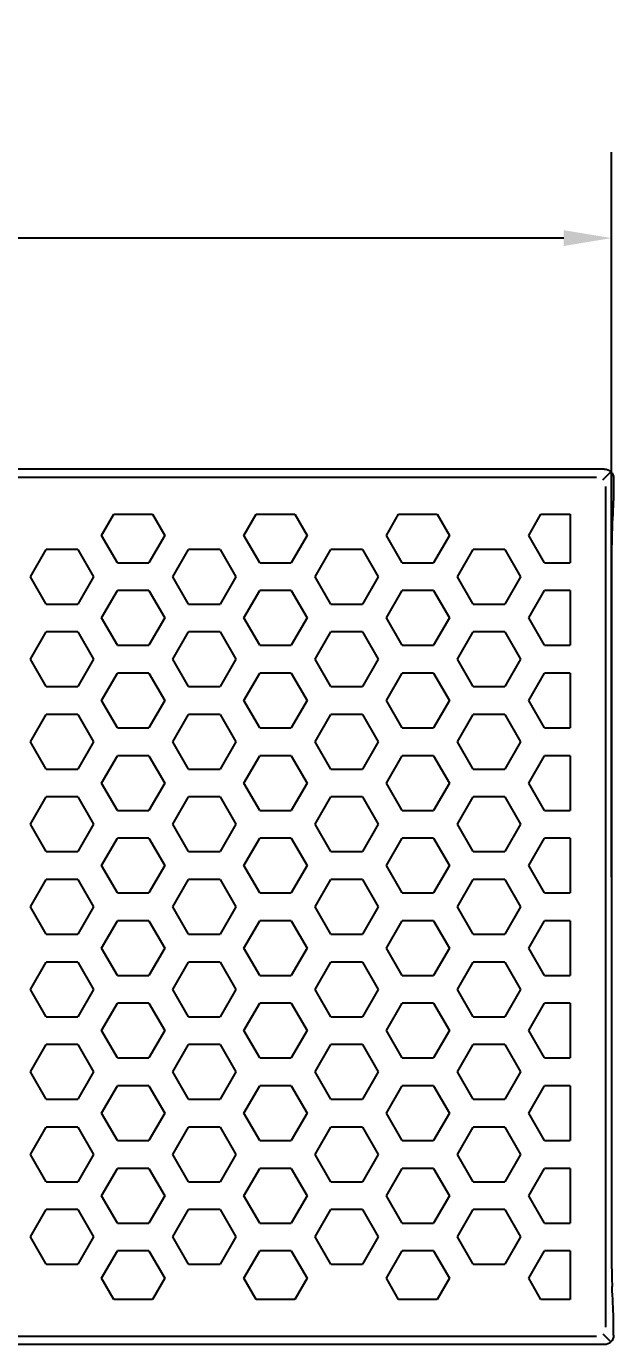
# Model space of a CAD drawing. Header units: inches. Extents: x 0.1 to 21.8, y 1.5 to 18.3.
# Drawn here: x 16.393 to 17.627, y 10.538 to 13.305 of the extents above; entities that cross this region are included whole.
import ezdxf

# ---------------------------------------------------------------- set-up
doc = ezdxf.new("R2010")
doc.units = ezdxf.units.IN
doc.header["$MEASUREMENT"] = 0
doc.layers.get('Defpoints').update_dxf_attribs({"color": 1})
doc.layers.add('Honeycomb', color=7, linetype='Continuous', true_color=0xffffff)
doc.styles.get("Standard").update_dxf_attribs({"font": 'Arial.ttf'})
doc.dimstyles.new('.1 DIM', dxfattribs={"dimscale": 0, "dimtxt": 0.15, "dimasz": 0.1, "dimexe": 0.18, "dimexo": 0.0625, "dimgap": 0.09, "dimtad": 0, "dimtih": 1, "dimtoh": 1, "dimdec": 5, "dimzin": 0, "dimdsep": 46, "dimlunit": 4, "dimtxsty": 'Standard', "dimcen": 0.09, "dimadec": 0, "dimazin": 0, "dimtfac": 1, "dimtdec": 5, "dimtofl": 0, "dimtmove": 0, "dimatfit": 3, "dimfxl": 1, "dimtolj": 1, "dimtzin": 0, "dimarcsym": 0})

# ---------------------------------------------------------------- blocks, each defined once
blk = doc.blocks.new('*D34')
at = {"layer": 'Defpoints', "color": 0, "lineweight": -2, "transparency": 16777216}
for p, q in [((5.7391, 11.5196), (5.7391, 13.0407)), ((17.6225, 11.5196), (17.6225, 13.0407)), ((5.8391, 12.8607), (11.0229, 12.8607)), ((17.5225, 12.8607), (12.3387, 12.8607))]:
    blk.add_line(p, q, dxfattribs=at)
at = {"layer": 'Defpoints', "color": 0, "transparency": 16777216}
for p in [(17.6225, 12.8607), (5.7391, 11.4571), (17.6225, 11.4571)]:
    blk.add_point(p, dxfattribs=at)
for points in [[(5.8391, 12.8773), (5.8391, 12.844), (5.7391, 12.8607)], [(17.5225, 12.8773), (17.5225, 12.844), (17.6225, 12.8607)]]:
    blk.add_solid(points, dxfattribs=at)
at = {"layer": 'Defpoints', "color": 0, "transparency": 16777216, "char_height": 0.15, "attachment_point": 5}
for s, insert in [('\\A1;11{\\H1x;\\S7/8;}"', (11.6808, 13.125)), ('\\A1;[301.84 mm]', (11.6808, 12.6752))]:
    blk.add_mtext(s, dxfattribs=dict(at, insert=insert))

msp = doc.modelspace()

# ---------------------------------------------------------------- linework, layer by layer
at = {"layer": 'Honeycomb', "color": 250, "linetype": 'Continuous'}
for p, q in [((17.607626, 12.375964), (5.753976, 12.375964)), ((17.60482, 12.353481), (17.62154, 12.370201)), ((5.770691, 12.358748), (17.590911, 12.358748)), ((17.627303, 12.356287), (17.627303, 12.32102)), ((17.610086, 12.339572), (17.610086, 10.574601)), ((16.551228, 12.236569), (16.576987, 12.281185)), ((16.576987, 12.281185), (16.658052, 12.281185)), ((16.658052, 12.281185), (16.683811, 12.236569)), ((16.850423, 12.236569), (16.876182, 12.281185)), ((16.876182, 12.281185), (16.957247, 12.281185)), ((16.957247, 12.281185), (16.983006, 12.236569)), ((17.149618, 12.236569), (17.175377, 12.281185)), ((17.175377, 12.281185), (17.256442, 12.281185)), ((17.256442, 12.281185), (17.282201, 12.236569)), ((17.448813, 12.236569), (17.474572, 12.281185)), ((17.474572, 12.281185), (17.536148, 12.281185)), ((17.536148, 12.281185), (17.536148, 12.179158)), ((16.584374, 12.179158), (16.551228, 12.236569)), ((16.683811, 12.236569), (16.650665, 12.179158)), ((16.883569, 12.179158), (16.850423, 12.236569)), ((16.983006, 12.236569), (16.949861, 12.179158)), ((17.182764, 12.179158), (17.149618, 12.236569)), ((17.282201, 12.236569), (17.249056, 12.179158)), ((17.481959, 12.179158), (17.448813, 12.236569)), ((16.40163, 12.149959), (16.434776, 12.20737)), ((16.501068, 12.20737), (16.434776, 12.20737)), ((16.501068, 12.20737), (16.534214, 12.149959)), ((16.700825, 12.149959), (16.733971, 12.20737)), ((16.800263, 12.20737), (16.733971, 12.20737)), ((16.800263, 12.20737), (16.833409, 12.149959)), ((17.00002, 12.149959), (17.033166, 12.20737)), ((17.099458, 12.20737), (17.033166, 12.20737)), ((17.099458, 12.20737), (17.132604, 12.149959)), ((17.299215, 12.149959), (17.332361, 12.20737)), ((17.398653, 12.20737), (17.332361, 12.20737)), ((17.398653, 12.20737), (17.431799, 12.149959)), ((16.584374, 12.179158), (16.650665, 12.179158)), ((16.883569, 12.179158), (16.949861, 12.179158)), ((17.182764, 12.179158), (17.249056, 12.179158)), ((17.481959, 12.179158), (17.536148, 12.179158)), ((16.434776, 12.092549), (16.40163, 12.149959)), ((16.534214, 12.149959), (16.501068, 12.092549)), ((16.733971, 12.092549), (16.700825, 12.149959)), ((16.833409, 12.149959), (16.800263, 12.092549)), ((17.033166, 12.092549), (17.00002, 12.149959)), ((17.132604, 12.149959), (17.099458, 12.092549)), ((17.332361, 12.092549), (17.299215, 12.149959)), ((17.431799, 12.149959), (17.398653, 12.092549)), ((16.551228, 12.06335), (16.584374, 12.120761)), ((16.650665, 12.120761), (16.584374, 12.120761)), ((16.650665, 12.120761), (16.683811, 12.06335)), ((16.850423, 12.06335), (16.883569, 12.120761)), ((16.949861, 12.120761), (16.883569, 12.120761)), ((16.949861, 12.120761), (16.983006, 12.06335)), ((17.149618, 12.06335), (17.182764, 12.120761)), ((17.249056, 12.120761), (17.182764, 12.120761)), ((17.249056, 12.120761), (17.282201, 12.06335)), ((17.448813, 12.06335), (17.481959, 12.120761)), ((17.536148, 12.120761), (17.481959, 12.120761)), ((17.536148, 12.120761), (17.536148, 12.00594)), ((17.622458, 12.126781), (17.622458, 10.787392)), ((16.434776, 12.092549), (16.501068, 12.092549)), ((16.733971, 12.092549), (16.800263, 12.092549)), ((17.033166, 12.092549), (17.099458, 12.092549)), ((17.332361, 12.092549), (17.398653, 12.092549)), ((16.584374, 12.00594), (16.551228, 12.06335)), ((16.683811, 12.06335), (16.650665, 12.00594)), ((16.883569, 12.00594), (16.850423, 12.06335)), ((16.983006, 12.06335), (16.949861, 12.00594)), ((17.182764, 12.00594), (17.149618, 12.06335)), ((17.282201, 12.06335), (17.249056, 12.00594)), ((17.481959, 12.00594), (17.448813, 12.06335)), ((16.40163, 11.976741), (16.434776, 12.034152)), ((16.501068, 12.034152), (16.434776, 12.034152)), ((16.501068, 12.034152), (16.534214, 11.976741)), ((16.700825, 11.976741), (16.733971, 12.034152)), ((16.800263, 12.034152), (16.733971, 12.034152)), ((16.800263, 12.034152), (16.833409, 11.976741)), ((17.00002, 11.976741), (17.033166, 12.034152)), ((17.099458, 12.034152), (17.033166, 12.034152)), ((17.099458, 12.034152), (17.132604, 11.976741)), ((17.299215, 11.976741), (17.332361, 12.034152)), ((17.398653, 12.034152), (17.332361, 12.034152)), ((17.398653, 12.034152), (17.431799, 11.976741)), ((16.584374, 12.00594), (16.650665, 12.00594)), ((16.883569, 12.00594), (16.949861, 12.00594)), ((17.182764, 12.00594), (17.249056, 12.00594)), ((17.481959, 12.00594), (17.536148, 12.00594)), ((16.434776, 11.919331), (16.40163, 11.976741)), ((16.534214, 11.976741), (16.501068, 11.919331)), ((16.733971, 11.919331), (16.700825, 11.976741)), ((16.833409, 11.976741), (16.800263, 11.919331)), ((17.033166, 11.919331), (17.00002, 11.976741)), ((17.132604, 11.976741), (17.099458, 11.919331)), ((17.332361, 11.919331), (17.299215, 11.976741)), ((17.431799, 11.976741), (17.398653, 11.919331)), ((16.551228, 11.890132), (16.584374, 11.947543)), ((16.650665, 11.947543), (16.584374, 11.947543)), ((16.650665, 11.947543), (16.683811, 11.890132)), ((16.850423, 11.890132), (16.883569, 11.947543)), ((16.949861, 11.947543), (16.883569, 11.947543)), ((16.949861, 11.947543), (16.983006, 11.890132)), ((17.149618, 11.890132), (17.182764, 11.947543)), ((17.249056, 11.947543), (17.182764, 11.947543)), ((17.249056, 11.947543), (17.282201, 11.890132)), ((17.448813, 11.890132), (17.481959, 11.947543)), ((17.536148, 11.947543), (17.481959, 11.947543)), ((17.536148, 11.947543), (17.536148, 11.832722)), ((16.434776, 11.919331), (16.501068, 11.919331)), ((16.733971, 11.919331), (16.800263, 11.919331)), ((17.033166, 11.919331), (17.099458, 11.919331)), ((17.332361, 11.919331), (17.398653, 11.919331)), ((16.584374, 11.832722), (16.551228, 11.890132)), ((16.683811, 11.890132), (16.650665, 11.832722)), ((16.883569, 11.832722), (16.850423, 11.890132)), ((16.983006, 11.890132), (16.949861, 11.832722)), ((17.182764, 11.832722), (17.149618, 11.890132)), ((17.282201, 11.890132), (17.249056, 11.832722)), ((17.481959, 11.832722), (17.448813, 11.890132)), ((16.40163, 11.803523), (16.434776, 11.860933)), ((16.501068, 11.860933), (16.434776, 11.860933)), ((16.501068, 11.860933), (16.534214, 11.803523)), ((16.700825, 11.803523), (16.733971, 11.860933)), ((16.800263, 11.860933), (16.733971, 11.860933)), ((16.800263, 11.860933), (16.833409, 11.803523)), ((17.00002, 11.803523), (17.033166, 11.860933)), ((17.099458, 11.860933), (17.033166, 11.860933)), ((17.099458, 11.860933), (17.132604, 11.803523)), ((17.299215, 11.803523), (17.332361, 11.860933)), ((17.398653, 11.860933), (17.332361, 11.860933)), ((17.398653, 11.860933), (17.431799, 11.803523)), ((16.584374, 11.832722), (16.650665, 11.832722)), ((16.883569, 11.832722), (16.949861, 11.832722)), ((17.182764, 11.832722), (17.249056, 11.832722)), ((17.481959, 11.832722), (17.536148, 11.832722)), ((16.434776, 11.746113), (16.40163, 11.803523)), ((16.534214, 11.803523), (16.501068, 11.746113)), ((16.733971, 11.746113), (16.700825, 11.803523)), ((16.833409, 11.803523), (16.800263, 11.746113)), ((17.033166, 11.746113), (17.00002, 11.803523)), ((17.132604, 11.803523), (17.099458, 11.746113)), ((17.332361, 11.746113), (17.299215, 11.803523)), ((17.431799, 11.803523), (17.398653, 11.746113)), ((16.551228, 11.716914), (16.584374, 11.774324)), ((16.650665, 11.774324), (16.584374, 11.774324)), ((16.650665, 11.774324), (16.683811, 11.716914)), ((16.850423, 11.716914), (16.883569, 11.774324)), ((16.949861, 11.774324), (16.883569, 11.774324)), ((16.949861, 11.774324), (16.983006, 11.716914)), ((17.149618, 11.716914), (17.182764, 11.774324)), ((17.249056, 11.774324), (17.182764, 11.774324)), ((17.249056, 11.774324), (17.282201, 11.716914)), ((17.448813, 11.716914), (17.481959, 11.774324)), ((17.536148, 11.774324), (17.481959, 11.774324)), ((17.536148, 11.774324), (17.536148, 11.659504)), ((16.434776, 11.746113), (16.501068, 11.746113)), ((16.733971, 11.746113), (16.800263, 11.746113)), ((17.033166, 11.746113), (17.099458, 11.746113)), ((17.332361, 11.746113), (17.398653, 11.746113)), ((16.584374, 11.659504), (16.551228, 11.716914)), ((16.683811, 11.716914), (16.650665, 11.659504)), ((16.883569, 11.659504), (16.850423, 11.716914)), ((16.983006, 11.716914), (16.949861, 11.659504)), ((17.182764, 11.659504), (17.149618, 11.716914)), ((17.282201, 11.716914), (17.249056, 11.659504)), ((17.481959, 11.659504), (17.448813, 11.716914)), ((16.40163, 11.630305), (16.434776, 11.687715)), ((16.501068, 11.687715), (16.434776, 11.687715)), ((16.501068, 11.687715), (16.534214, 11.630305)), ((16.700825, 11.630305), (16.733971, 11.687715)), ((16.800263, 11.687715), (16.733971, 11.687715)), ((16.800263, 11.687715), (16.833409, 11.630305)), ((17.00002, 11.630305), (17.033166, 11.687715)), ((17.099458, 11.687715), (17.033166, 11.687715)), ((17.099458, 11.687715), (17.132604, 11.630305)), ((17.299215, 11.630305), (17.332361, 11.687715)), ((17.398653, 11.687715), (17.332361, 11.687715)), ((17.398653, 11.687715), (17.431799, 11.630305)), ((16.584374, 11.659504), (16.650665, 11.659504)), ((16.883569, 11.659504), (16.949861, 11.659504)), ((17.182764, 11.659504), (17.249056, 11.659504)), ((17.481959, 11.659504), (17.536148, 11.659504)), ((16.434776, 11.572894), (16.40163, 11.630305)), ((16.534214, 11.630305), (16.501068, 11.572894)), ((16.733971, 11.572894), (16.700825, 11.630305)), ((16.833409, 11.630305), (16.800263, 11.572894)), ((17.033166, 11.572894), (17.00002, 11.630305)), ((17.132604, 11.630305), (17.099458, 11.572894)), ((17.332361, 11.572894), (17.299215, 11.630305)), ((17.431799, 11.630305), (17.398653, 11.572894)), ((16.551228, 11.543696), (16.584374, 11.601106)), ((16.650665, 11.601106), (16.584374, 11.601106)), ((16.650665, 11.601106), (16.683811, 11.543696)), ((16.850423, 11.543696), (16.883569, 11.601106)), ((16.949861, 11.601106), (16.883569, 11.601106)), ((16.949861, 11.601106), (16.983006, 11.543696)), ((17.149618, 11.543696), (17.182764, 11.601106)), ((17.249056, 11.601106), (17.182764, 11.601106)), ((17.249056, 11.601106), (17.282201, 11.543696)), ((17.448813, 11.543696), (17.481959, 11.601106)), ((17.536148, 11.601106), (17.481959, 11.601106)), ((17.536148, 11.601106), (17.536148, 11.486285)), ((16.434776, 11.572894), (16.501068, 11.572894)), ((16.733971, 11.572894), (16.800263, 11.572894)), ((17.033166, 11.572894), (17.099458, 11.572894)), ((17.332361, 11.572894), (17.398653, 11.572894)), ((16.584374, 11.486285), (16.551228, 11.543696)), ((16.683811, 11.543696), (16.650665, 11.486285)), ((16.883569, 11.486285), (16.850423, 11.543696)), ((16.983006, 11.543696), (16.949861, 11.486285)), ((17.182764, 11.486285), (17.149618, 11.543696)), ((17.282201, 11.543696), (17.249056, 11.486285)), ((17.481959, 11.486285), (17.448813, 11.543696)), ((16.40163, 11.457087), (16.434776, 11.514497)), ((16.501068, 11.514497), (16.434776, 11.514497)), ((16.501068, 11.514497), (16.534214, 11.457087)), ((16.700825, 11.457087), (16.733971, 11.514497)), ((16.800263, 11.514497), (16.733971, 11.514497)), ((16.800263, 11.514497), (16.833409, 11.457087)), ((17.00002, 11.457087), (17.033166, 11.514497)), ((17.099458, 11.514497), (17.033166, 11.514497)), ((17.099458, 11.514497), (17.132604, 11.457087)), ((17.299215, 11.457087), (17.332361, 11.514497)), ((17.398653, 11.514497), (17.332361, 11.514497)), ((17.398653, 11.514497), (17.431799, 11.457087)), ((16.584374, 11.486285), (16.650665, 11.486285)), ((16.883569, 11.486285), (16.949861, 11.486285)), ((17.182764, 11.486285), (17.249056, 11.486285)), ((17.481959, 11.486285), (17.536148, 11.486285)), ((16.434776, 11.399676), (16.40163, 11.457087)), ((16.534214, 11.457087), (16.501068, 11.399676)), ((16.733971, 11.399676), (16.700825, 11.457087)), ((16.833409, 11.457087), (16.800263, 11.399676)), ((17.033166, 11.399676), (17.00002, 11.457087)), ((17.132604, 11.457087), (17.099458, 11.399676)), ((17.332361, 11.399676), (17.299215, 11.457087)), ((17.431799, 11.457087), (17.398653, 11.399676)), ((16.551228, 11.370478), (16.584374, 11.427888)), ((16.650665, 11.427888), (16.584374, 11.427888)), ((16.650665, 11.427888), (16.683811, 11.370478)), ((16.850423, 11.370478), (16.883569, 11.427888)), ((16.949861, 11.427888), (16.883569, 11.427888)), ((16.949861, 11.427888), (16.983006, 11.370478)), ((17.149618, 11.370478), (17.182764, 11.427888)), ((17.249056, 11.427888), (17.182764, 11.427888)), ((17.249056, 11.427888), (17.282201, 11.370478)), ((17.448813, 11.370478), (17.481959, 11.427888)), ((17.536148, 11.427888), (17.481959, 11.427888)), ((17.536148, 11.427888), (17.536148, 11.313067)), ((16.434776, 11.399676), (16.501068, 11.399676)), ((16.733971, 11.399676), (16.800263, 11.399676)), ((17.033166, 11.399676), (17.099458, 11.399676)), ((17.332361, 11.399676), (17.398653, 11.399676)), ((16.584374, 11.313067), (16.551228, 11.370478)), ((16.683811, 11.370478), (16.650665, 11.313067)), ((16.883569, 11.313067), (16.850423, 11.370478)), ((16.983006, 11.370478), (16.949861, 11.313067)), ((17.182764, 11.313067), (17.149618, 11.370478)), ((17.282201, 11.370478), (17.249056, 11.313067)), ((17.481959, 11.313067), (17.448813, 11.370478)), ((16.40163, 11.283868), (16.434776, 11.341279)), ((16.501068, 11.341279), (16.434776, 11.341279)), ((16.501068, 11.341279), (16.534214, 11.283868)), ((16.700825, 11.283868), (16.733971, 11.341279)), ((16.800263, 11.341279), (16.733971, 11.341279)), ((16.800263, 11.341279), (16.833409, 11.283868)), ((17.00002, 11.283868), (17.033166, 11.341279)), ((17.099458, 11.341279), (17.033166, 11.341279)), ((17.099458, 11.341279), (17.132604, 11.283868)), ((17.299215, 11.283868), (17.332361, 11.341279)), ((17.398653, 11.341279), (17.332361, 11.341279)), ((17.398653, 11.341279), (17.431799, 11.283868)), ((16.584374, 11.313067), (16.650665, 11.313067)), ((16.883569, 11.313067), (16.949861, 11.313067)), ((17.182764, 11.313067), (17.249056, 11.313067)), ((17.481959, 11.313067), (17.536148, 11.313067)), ((16.434776, 11.226458), (16.40163, 11.283868)), ((16.534214, 11.283868), (16.501068, 11.226458)), ((16.733971, 11.226458), (16.700825, 11.283868)), ((16.833409, 11.283868), (16.800263, 11.226458)), ((17.033166, 11.226458), (17.00002, 11.283868)), ((17.132604, 11.283868), (17.099458, 11.226458)), ((17.332361, 11.226458), (17.299215, 11.283868)), ((17.431799, 11.283868), (17.398653, 11.226458)), ((16.551228, 11.197259), (16.584374, 11.25467)), ((16.650665, 11.25467), (16.584374, 11.25467)), ((16.650665, 11.25467), (16.683811, 11.197259)), ((16.850423, 11.197259), (16.883569, 11.25467)), ((16.949861, 11.25467), (16.883569, 11.25467)), ((16.949861, 11.25467), (16.983006, 11.197259)), ((17.149618, 11.197259), (17.182764, 11.25467)), ((17.249056, 11.25467), (17.182764, 11.25467)), ((17.249056, 11.25467), (17.282201, 11.197259)), ((17.448813, 11.197259), (17.481959, 11.25467)), ((17.536148, 11.25467), (17.481959, 11.25467)), ((17.536148, 11.25467), (17.536148, 11.139849)), ((16.434776, 11.226458), (16.501068, 11.226458)), ((16.733971, 11.226458), (16.800263, 11.226458)), ((17.033166, 11.226458), (17.099458, 11.226458)), ((17.332361, 11.226458), (17.398653, 11.226458)), ((16.584374, 11.139849), (16.551228, 11.197259)), ((16.683811, 11.197259), (16.650665, 11.139849)), ((16.883569, 11.139849), (16.850423, 11.197259)), ((16.983006, 11.197259), (16.949861, 11.139849)), ((17.182764, 11.139849), (17.149618, 11.197259)), ((17.282201, 11.197259), (17.249056, 11.139849)), ((17.481959, 11.139849), (17.448813, 11.197259)), ((16.40163, 11.11065), (16.434776, 11.168061)), ((16.501068, 11.168061), (16.434776, 11.168061)), ((16.501068, 11.168061), (16.534214, 11.11065)), ((16.700825, 11.11065), (16.733971, 11.168061)), ((16.800263, 11.168061), (16.733971, 11.168061)), ((16.800263, 11.168061), (16.833409, 11.11065)), ((17.00002, 11.11065), (17.033166, 11.168061)), ((17.099458, 11.168061), (17.033166, 11.168061)), ((17.099458, 11.168061), (17.132604, 11.11065)), ((17.299215, 11.11065), (17.332361, 11.168061)), ((17.398653, 11.168061), (17.332361, 11.168061)), ((17.398653, 11.168061), (17.431799, 11.11065)), ((16.584374, 11.139849), (16.650665, 11.139849)), ((16.883569, 11.139849), (16.949861, 11.139849)), ((17.182764, 11.139849), (17.249056, 11.139849)), ((17.481959, 11.139849), (17.536148, 11.139849)), ((16.434776, 11.05324), (16.40163, 11.11065)), ((16.534214, 11.11065), (16.501068, 11.05324)), ((16.733971, 11.05324), (16.700825, 11.11065)), ((16.833409, 11.11065), (16.800263, 11.05324)), ((17.033166, 11.05324), (17.00002, 11.11065)), ((17.132604, 11.11065), (17.099458, 11.05324)), ((17.332361, 11.05324), (17.299215, 11.11065)), ((17.431799, 11.11065), (17.398653, 11.05324)), ((16.551228, 11.024041), (16.584374, 11.081452)), ((16.650665, 11.081452), (16.584374, 11.081452)), ((16.650665, 11.081452), (16.683811, 11.024041)), ((16.850423, 11.024041), (16.883569, 11.081452)), ((16.949861, 11.081452), (16.883569, 11.081452)), ((16.949861, 11.081452), (16.983006, 11.024041)), ((17.149618, 11.024041), (17.182764, 11.081452)), ((17.249056, 11.081452), (17.182764, 11.081452)), ((17.249056, 11.081452), (17.282201, 11.024041)), ((17.448813, 11.024041), (17.481959, 11.081452)), ((17.536148, 11.081452), (17.481959, 11.081452)), ((17.536148, 11.081452), (17.536148, 10.966631)), ((16.434776, 11.05324), (16.501068, 11.05324)), ((16.733971, 11.05324), (16.800263, 11.05324)), ((17.033166, 11.05324), (17.099458, 11.05324)), ((17.332361, 11.05324), (17.398653, 11.05324)), ((16.584374, 10.966631), (16.551228, 11.024041)), ((16.683811, 11.024041), (16.650665, 10.966631)), ((16.883569, 10.966631), (16.850423, 11.024041)), ((16.983006, 11.024041), (16.949861, 10.966631)), ((17.182764, 10.966631), (17.149618, 11.024041)), ((17.282201, 11.024041), (17.249056, 10.966631)), ((17.481959, 10.966631), (17.448813, 11.024041)), ((16.40163, 10.937432), (16.434776, 10.994842)), ((16.501068, 10.994842), (16.434776, 10.994842)), ((16.501068, 10.994842), (16.534214, 10.937432)), ((16.700825, 10.937432), (16.733971, 10.994842)), ((16.800263, 10.994842), (16.733971, 10.994842)), ((16.800263, 10.994842), (16.833409, 10.937432)), ((17.00002, 10.937432), (17.033166, 10.994842)), ((17.099458, 10.994842), (17.033166, 10.994842)), ((17.099458, 10.994842), (17.132604, 10.937432)), ((17.299215, 10.937432), (17.332361, 10.994842)), ((17.398653, 10.994842), (17.332361, 10.994842)), ((17.398653, 10.994842), (17.431799, 10.937432)), ((16.584374, 10.966631), (16.650665, 10.966631)), ((16.883569, 10.966631), (16.949861, 10.966631)), ((17.182764, 10.966631), (17.249056, 10.966631)), ((17.481959, 10.966631), (17.536148, 10.966631)), ((16.434776, 10.880022), (16.40163, 10.937432)), ((16.534214, 10.937432), (16.501068, 10.880022)), ((16.733971, 10.880022), (16.700825, 10.937432)), ((16.833409, 10.937432), (16.800263, 10.880022)), ((17.033166, 10.880022), (17.00002, 10.937432)), ((17.132604, 10.937432), (17.099458, 10.880022)), ((17.332361, 10.880022), (17.299215, 10.937432)), ((17.431799, 10.937432), (17.398653, 10.880022)), ((16.551228, 10.850823), (16.584374, 10.908233)), ((16.650665, 10.908233), (16.584374, 10.908233)), ((16.650665, 10.908233), (16.683811, 10.850823)), ((16.850423, 10.850823), (16.883569, 10.908233)), ((16.949861, 10.908233), (16.883569, 10.908233)), ((16.949861, 10.908233), (16.983006, 10.850823)), ((17.149618, 10.850823), (17.182764, 10.908233)), ((17.249056, 10.908233), (17.182764, 10.908233)), ((17.249056, 10.908233), (17.282201, 10.850823)), ((17.448813, 10.850823), (17.481959, 10.908233)), ((17.536148, 10.908233), (17.481959, 10.908233)), ((17.536148, 10.908233), (17.536148, 10.793413)), ((16.434776, 10.880022), (16.501068, 10.880022)), ((16.733971, 10.880022), (16.800263, 10.880022)), ((17.033166, 10.880022), (17.099458, 10.880022)), ((17.332361, 10.880022), (17.398653, 10.880022)), ((16.584374, 10.793413), (16.551228, 10.850823)), ((16.683811, 10.850823), (16.650665, 10.793413)), ((16.883569, 10.793413), (16.850423, 10.850823)), ((16.983006, 10.850823), (16.949861, 10.793413)), ((17.182764, 10.793413), (17.149618, 10.850823)), ((17.282201, 10.850823), (17.249056, 10.793413)), ((17.481959, 10.793413), (17.448813, 10.850823)), ((16.40163, 10.764214), (16.434776, 10.821624)), ((16.501068, 10.821624), (16.434776, 10.821624)), ((16.501068, 10.821624), (16.534214, 10.764214)), ((16.700825, 10.764214), (16.733971, 10.821624)), ((16.800263, 10.821624), (16.733971, 10.821624)), ((16.800263, 10.821624), (16.833409, 10.764214)), ((17.00002, 10.764214), (17.033166, 10.821624)), ((17.099458, 10.821624), (17.033166, 10.821624)), ((17.099458, 10.821624), (17.132604, 10.764214)), ((17.299215, 10.764214), (17.332361, 10.821624)), ((17.398653, 10.821624), (17.332361, 10.821624)), ((17.398653, 10.821624), (17.431799, 10.764214)), ((16.584374, 10.793413), (16.650665, 10.793413)), ((16.883569, 10.793413), (16.949861, 10.793413)), ((17.182764, 10.793413), (17.249056, 10.793413)), ((17.481959, 10.793413), (17.536148, 10.793413)), ((16.434776, 10.706803), (16.40163, 10.764214)), ((16.534214, 10.764214), (16.501068, 10.706803)), ((16.733971, 10.706803), (16.700825, 10.764214)), ((16.833409, 10.764214), (16.800263, 10.706803)), ((17.033166, 10.706803), (17.00002, 10.764214)), ((17.132604, 10.764214), (17.099458, 10.706803)), ((17.332361, 10.706803), (17.299215, 10.764214)), ((17.431799, 10.764214), (17.398653, 10.706803)), ((16.551228, 10.677605), (16.584374, 10.735015)), ((16.650665, 10.735015), (16.584374, 10.735015)), ((16.650665, 10.735015), (16.683811, 10.677605)), ((16.850423, 10.677605), (16.883569, 10.735015)), ((16.949861, 10.735015), (16.883569, 10.735015)), ((16.949861, 10.735015), (16.983006, 10.677605)), ((17.149618, 10.677605), (17.182764, 10.735015)), ((17.249056, 10.735015), (17.182764, 10.735015)), ((17.249056, 10.735015), (17.282201, 10.677605)), ((17.448813, 10.677605), (17.481959, 10.735015)), ((17.536148, 10.735015), (17.481959, 10.735015)), ((17.536148, 10.735015), (17.536148, 10.633021)), ((16.434776, 10.706803), (16.501068, 10.706803)), ((16.733971, 10.706803), (16.800263, 10.706803)), ((17.033166, 10.706803), (17.099458, 10.706803)), ((17.332361, 10.706803), (17.398653, 10.706803)), ((16.576968, 10.633021), (16.551228, 10.677605)), ((16.683811, 10.677605), (16.658071, 10.633021)), ((16.876163, 10.633021), (16.850423, 10.677605)), ((16.983006, 10.677605), (16.957266, 10.633021)), ((17.175358, 10.633021), (17.149618, 10.677605)), ((17.282201, 10.677605), (17.256461, 10.633021)), ((17.474553, 10.633021), (17.448813, 10.677605)), ((16.658071, 10.633021), (16.576968, 10.633021)), ((16.957266, 10.633021), (16.876163, 10.633021)), ((17.256461, 10.633021), (17.175358, 10.633021)), ((17.536148, 10.633021), (17.474553, 10.633021)), ((17.627303, 10.557886), (17.627303, 10.594377)), ((17.590911, 10.555426), (5.770691, 10.555426)), ((17.60482, 10.560692), (17.62154, 10.543972)), ((17.607626, 10.538209), (5.753976, 10.538209))]:
    msp.add_line(p, q, dxfattribs=at)
at = {"layer": 'Honeycomb', "color": 250, "linetype": 'Continuous', "extrusion": (0, 0, -1)}
for centre, major_axis, ratio, start_param, end_param in [((17.607612, 12.356273), (-0.013928, -0.013928), 0.999315, 2.35653711, 3.9266482), ((17.637231, 11.45034), (0, 0.936166), 0.02618592, 3.55854238, 3.70775658), ((17.607612, 10.5579), (-0.013928, 0.013928), 0.999315, 2.35653711, 3.9266482)]:
    msp.add_ellipse(centre, major_axis=major_axis, ratio=ratio, start_param=start_param, end_param=end_param, dxfattribs=at)
at = {"layer": 'Honeycomb', "color": 250, "linetype": 'Continuous'}
msp.add_open_spline([(17.627303, 12.32102), (17.626187, 12.301795), (17.625114, 12.279005), (17.624081, 12.253924)], degree=3, dxfattribs=at)
for points, knots in [([(17.624081, 12.253924), (17.623809, 12.24732), (17.623573, 12.239115), (17.62316, 12.220042), (17.622992, 12.209494), (17.622723, 12.187196), (17.622622, 12.175296), (17.622491, 12.151355), (17.622458, 12.139173), (17.622458, 12.126781)], [0, 0, 0, 0, 0.25, 0.25, 0.5, 0.5, 0.75, 0.75, 1, 1, 1, 1]), ([(17.622458, 10.787392), (17.622458, 10.775071), (17.622491, 10.762728), (17.622623, 10.738791), (17.622723, 10.726988), (17.622924, 10.71025), (17.623, 10.704845), (17.623169, 10.694422), (17.623263, 10.68937), (17.623571, 10.675134), (17.623807, 10.666904), (17.624081, 10.660249)], [0, 0, 0, 0, 0.25, 0.25, 0.5, 0.5, 0.625, 0.625, 0.75, 0.75, 1, 1, 1, 1])]:
    msp.add_open_spline(points, degree=3, knots=knots, dxfattribs=at)

# ---------------------------------------------------------------- dimensions: what is measured, and where the dimension line sits
at = {"layer": 'Defpoints'}
dim = msp.add_linear_dim(base=(17.622458, 12.860661), p1=(5.739144, 11.457087), p2=(17.622458, 11.457087), dimstyle='.1 DIM', override={"dimscale": 1, "dimpost": '\\X'}, dxfattribs=at)
dim.commit()
dim.dimension.update_dxf_attribs({"geometry": '*D34', "text_midpoint": (11.680801, 12.860661)})

doc.saveas('drawing.dxf')
